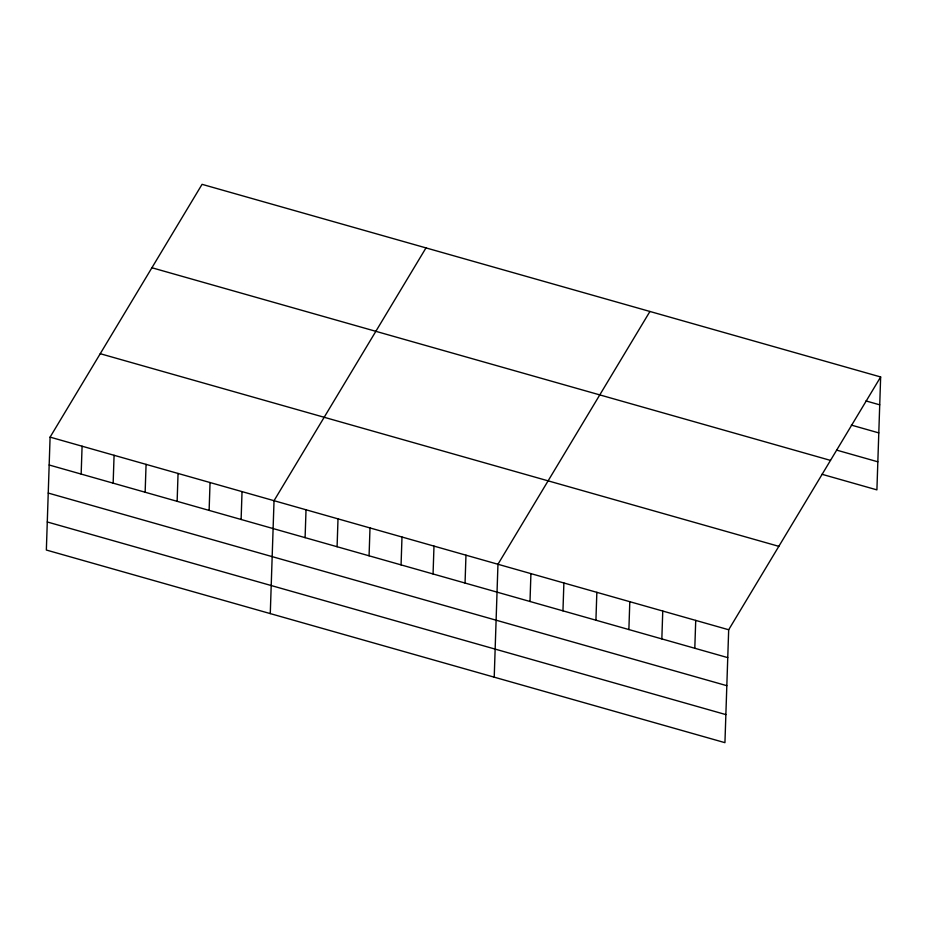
<?xml version="1.0" encoding="UTF-8"?>
<svg xmlns="http://www.w3.org/2000/svg" width="927" height="927" viewBox="0 0 927 927"><rect width="100%" height="100%" fill="white"/><g stroke="black" fill="none" stroke-linecap="round" stroke-linejoin="round"><path stroke-width="1.39" d="M50.093 437.127L46.35 550.035L724.937 742.666L728.68 629.757L880.65 376.965L202.063 184.334L50.093 437.127L728.68 629.757M81.159 474.079L82.086 446.211M113.152 483.152L114.079 455.284M145.145 492.237L146.072 464.369M177.138 501.322L178.054 473.454M209.12 510.406L210.047 482.538M241.113 519.479L242.04 491.611M270.278 613.604L274.033 500.696L425.991 247.903M305.099 537.648L306.026 509.78M337.092 546.721L338.007 518.853M369.073 555.806L370 527.938M401.067 564.891L401.994 537.023M433.06 573.975L433.987 546.107M465.053 583.048L465.968 555.18M494.218 677.173L497.961 564.265L649.931 311.472M530.001 601.484L530.928 573.616M562.956 610.847L563.883 582.979M595.922 620.198L596.849 592.33M628.877 629.56L629.804 601.693M661.843 638.912L662.759 611.044M694.798 648.274L695.725 620.406M880.65 376.965L876.907 489.873L821.971 474.276M865.992 400.939L879.723 404.832M851.334 425.099L878.796 432.897M836.641 450.116L877.834 461.808M151.912 267.752L830.499 460.395M100.243 353.708L778.831 546.339M49.166 464.995L727.765 657.625M48.239 493.06L726.826 685.69M47.277 521.971L725.864 714.601"/></g></svg>
